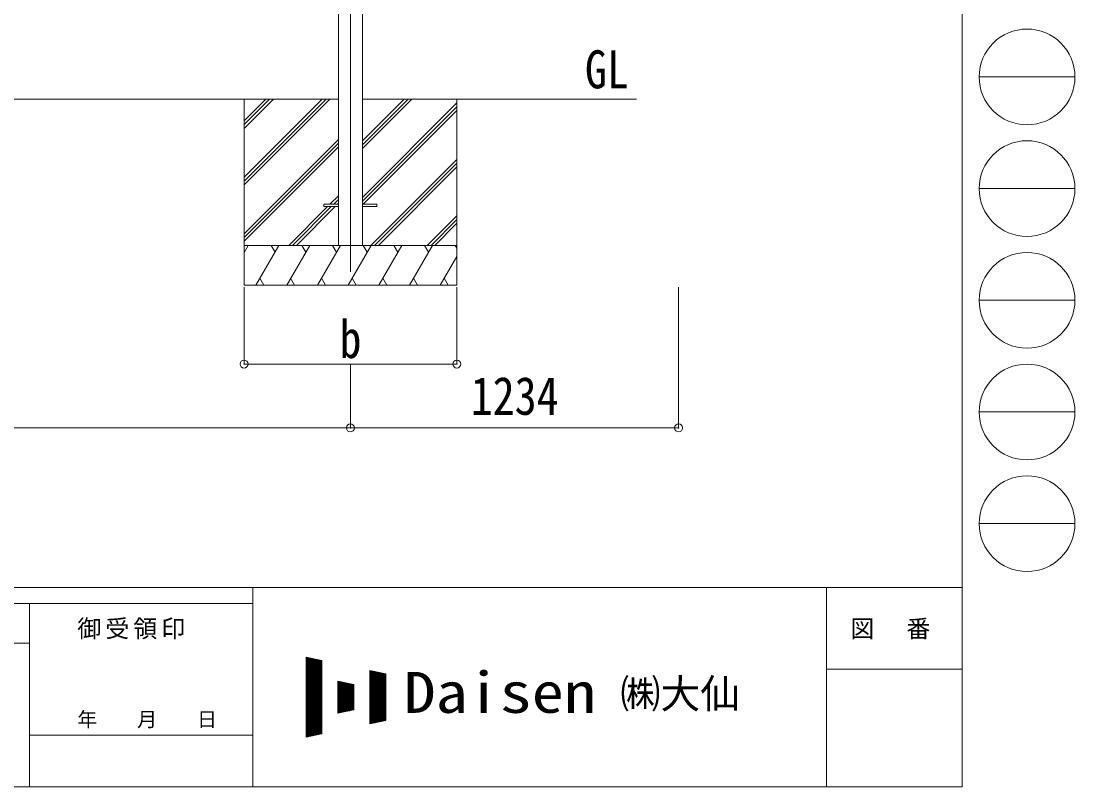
# Model space of a CAD drawing. Units: millimetres at full size; details may follow other scales. Extents: x -8385 to 33769, y -5853 to 5787.
# Drawn here: x 4516 to 8479, y -5853 to -2973 of the extents above; entities that cross this region are included whole.
import ezdxf
from ezdxf.enums import TextEntityAlignment as Align

# ---------------------------------------------------------------- set-up
doc = ezdxf.new("R2010")
doc.units = ezdxf.units.MM
doc.header["$LTSCALE"] = 30
doc.header["$PDMODE"] = 32
doc.header["$PDSIZE"] = 30
for name, color, linetype, lineweight in [('0-0_0', 7, 'Continuous', 9), ('0-1_本体', 4, 'Continuous', 9), ('0-2_部品', 7, 'Continuous', 9), ('0-8_PARTS2', 2, 'Continuous', 9), ('0-A_寸法', 6, 'Continuous', 9), ('F-0_240', 7, 'Continuous', 9)]:
    doc.layers.add(name, color=color, linetype=linetype, lineweight=lineweight)
doc.styles.add('ＭＳ ゴシック', font='')
doc.styles.get('ＭＳ ゴシック').set_extended_font_data('MS Gothic')

msp = doc.modelspace()

# ---------------------------------------------------------------- linework, layer by layer
at = {"layer": '0-0_0'}
for p, q in [((2499.92, -3266.04), (5709.52, -3266.04)), ((5354.72, -3266.04), (5354.72, -3966.04)), ((5354.72, -3560.21), (5648.9, -3266.04)), ((5354.72, -3574.35), (5663.04, -3266.04)), ((5354.72, -3588.5), (5677.18, -3266.04)), ((5354.72, -3376.37), (5465.05, -3266.04)), ((5354.72, -3362.22), (5450.91, -3266.04)), ((5354.72, -3348.08), (5436.77, -3266.04)), ((5799.92, -3266.04), (6830.72, -3266.04)), ((5799.92, -3451.67), (5985.55, -3266.04)), ((5799.92, -3437.52), (5971.41, -3266.04)), ((5799.92, -3423.38), (5957.27, -3266.04)), ((5799.92, -3635.51), (6154.72, -3280.72)), ((6154.72, -3266.04), (6154.72, -3966.04)), ((5799.92, -3649.65), (6154.72, -3294.86)), ((5802.18, -3661.54), (6154.72, -3309)), ((5354.72, -3772.34), (5709.52, -3417.55)), ((5354.72, -3786.49), (5709.52, -3431.69)), ((5354.72, -3800.63), (5709.52, -3445.83)), ((5831.53, -3816.04), (6154.72, -3492.85)), ((5845.67, -3816.04), (6154.72, -3506.99)), ((5859.81, -3816.04), (6154.72, -3521.13)), ((5677.66, -3661.54), (5709.52, -3629.68)), ((5691.8, -3661.54), (5709.52, -3643.82)), ((5523.16, -3816.04), (5668.66, -3670.54)), ((5537.3, -3816.04), (5682.8, -3670.54)), ((5551.45, -3816.04), (5696.95, -3670.54)), ((5705.95, -3661.54), (5709.52, -3657.96)), ((6043.66, -3816.04), (6154.72, -3704.98)), ((6057.8, -3816.04), (6154.72, -3719.12)), ((6071.95, -3816.04), (6154.72, -3733.26)), ((6154.72, -3816.04), (5354.72, -3816.04)), ((5354.72, -3843.54), (5370.6, -3816.04)), ((5399.47, -3966.04), (5486.07, -3816.04)), ((5471.07, -3842.02), (5456.07, -3816.03)), ((5514.94, -3966.03), (5601.54, -3816.04)), ((5586.54, -3842.02), (5571.54, -3816.04)), ((5630.41, -3966.04), (5717.01, -3816.04)), ((5702.01, -3842.02), (5687.01, -3816.04)), ((5745.88, -3966.04), (5832.48, -3816.04)), ((5817.48, -3842.02), (5802.48, -3816.03)), ((5861.35, -3966.04), (5947.95, -3816.04)), ((5932.95, -3842.02), (5917.95, -3816.04)), ((5976.82, -3966.04), (6063.42, -3816.04)), ((6033.42, -3816.04), (6048.42, -3842.02)), ((6148.89, -3816.04), (6154.72, -3826.14)), ((6092.29, -3966.04), (6154.72, -3857.9)), ((5414.46, -3940.06), (5429.46, -3966.04)), ((5529.94, -3940.06), (5544.93, -3966.03)), ((5645.41, -3940.05), (5660.41, -3966.04)), ((5760.88, -3940.06), (5775.88, -3966.04)), ((5876.35, -3940.06), (5891.34, -3966.04)), ((5991.82, -3940.06), (6006.81, -3966.04)), ((6107.29, -3940.06), (6122.28, -3966.04)), ((5354.72, -3966.04), (6154.72, -3966.04))]:
    msp.add_line(p, q, dxfattribs=at)
at = {"layer": '0-1_本体'}
for p, q in [((5709.52, -936.04), (5709.52, -3816.04)), ((5799.92, -936.04), (5799.92, -3816.04))]:
    msp.add_line(p, q, dxfattribs=at)
at = {"layer": '0-2_部品', "color": 4}
for p, q in [((5654.72, -3661.54), (5654.72, -3670.54)), ((5709.52, -3661.54), (5654.72, -3661.54)), ((5709.52, -3670.54), (5654.72, -3670.54)), ((5854.32, -3661.54), (5799.52, -3661.54))]:
    msp.add_line(p, q, dxfattribs=at)
msp.add_lwpolyline([(5854.32, -3661.54), (5854.32, -3670.54), (5799.52, -3670.54)], dxfattribs=at)
at = {"layer": '0-8_PARTS2'}
msp.add_line((5754.72, -966.04), (5754.72, -3916.04), dxfattribs=at)
at = {"layer": '0-A_寸法'}
for p, q in [((5354.72, -4262.42), (5354.72, -3973.45)), ((6154.72, -4262.42), (6154.72, -3973.45)), ((6988.72, -4502.4), (6988.72, -3973.45)), ((5354.72, -4262.42), (6154.72, -4262.42)), ((5754.72, -4502.4), (5754.72, -4262.42)), ((2454.72, -4502.4), (5754.72, -4502.4)), ((5754.72, -4502.4), (6988.72, -4502.4))]:
    msp.add_line(p, q, dxfattribs=at)
for p in [(5354.72, -4262.42), (6154.72, -4262.42), (5754.72, -4502.4), (6988.72, -4502.4)]:
    msp.add_point(p, dxfattribs=at)
at = {"layer": 'F-0_240', "color": 5}
for p, q in [((8054.55, 5787.34), (8054.55, -5852.66)), ((-8385.45, -5102.66), (8054.55, -5102.66)), ((5387.79, -5102.66), (5387.79, -5852.66)), ((7544.54, -5102.66), (7544.54, -5852.66)), ((-8385.45, -5162.66), (5387.79, -5162.66)), ((4547.79, -5162.66), (4547.79, -5852.66)), ((2747.79, -5312.66), (4547.79, -5312.66)), ((7544.54, -5410.16), (8054.55, -5410.16)), ((4547.79, -5657.66), (5387.79, -5657.66)), ((-8385.45, -5852.66), (8054.55, -5852.66))]:
    msp.add_line(p, q, dxfattribs=at)
at = {"layer": 'F-0_240', "color": 4}
for p, q in [((8118.66, -3182.66), (8478.66, -3182.66)), ((8118.66, -3602.66), (8478.66, -3602.66)), ((8118.66, -4022.66), (8478.66, -4022.66)), ((8118.66, -4442.66), (8478.66, -4442.66)), ((8118.66, -4862.66), (8478.66, -4862.66))]:
    msp.add_line(p, q, dxfattribs=at)
at = {"layer": 'F-0_240'}
for p, q in [((5587.75, -5365.26), (5647.75, -5377.76)), ((5587.75, -5365.26), (5587.75, -5665.26)), ((5587.75, -5368.08), (5601.3, -5368.08)), ((5587.75, -5371.08), (5615.7, -5371.08)), ((5587.75, -5374.08), (5630.1, -5374.08)), ((5587.75, -5377.08), (5644.5, -5377.08)), ((5587.75, -5380.08), (5647.75, -5380.08)), ((5587.75, -5383.08), (5647.75, -5383.08)), ((5587.75, -5386.08), (5647.75, -5386.08)), ((5589.53, -5664.89), (5589.53, -5365.63)), ((5592.53, -5664.26), (5592.53, -5366.25)), ((5595.53, -5663.64), (5595.53, -5366.88)), ((5598.53, -5663.01), (5598.53, -5367.5)), ((5601.53, -5662.39), (5601.53, -5368.13)), ((5604.53, -5661.76), (5604.53, -5368.75)), ((5607.53, -5661.14), (5607.53, -5369.38)), ((5610.53, -5660.51), (5610.53, -5370)), ((5613.53, -5659.89), (5613.53, -5370.63)), ((5616.53, -5659.26), (5616.53, -5371.25)), ((5619.53, -5658.64), (5619.53, -5371.88)), ((5622.53, -5658.01), (5622.53, -5372.5)), ((5625.53, -5657.39), (5625.53, -5373.13)), ((5628.53, -5656.76), (5628.53, -5373.75)), ((5631.53, -5656.14), (5631.53, -5374.38)), ((5634.53, -5655.51), (5634.53, -5375)), ((5637.53, -5654.89), (5637.53, -5375.63)), ((5640.53, -5654.26), (5640.53, -5376.25)), ((5643.53, -5653.64), (5643.53, -5376.88)), ((5646.53, -5653.01), (5646.53, -5377.5)), ((5647.75, -5377.76), (5647.75, -5652.76)), ((5587.75, -5389.08), (5647.75, -5389.08)), ((5587.75, -5392.08), (5647.75, -5392.08)), ((5587.75, -5395.08), (5647.75, -5395.08)), ((5587.75, -5398.08), (5647.75, -5398.08)), ((5587.75, -5401.08), (5647.75, -5401.08)), ((5587.75, -5404.08), (5647.75, -5404.08)), ((5587.75, -5407.08), (5647.75, -5407.08)), ((5587.75, -5410.08), (5647.75, -5410.08)), ((5587.75, -5413.08), (5647.75, -5413.08)), ((5587.75, -5416.08), (5647.75, -5416.08)), ((5587.75, -5419.08), (5647.75, -5419.08)), ((5587.75, -5422.08), (5647.75, -5422.08)), ((5587.75, -5425.08), (5647.75, -5425.08)), ((5587.75, -5428.08), (5647.75, -5428.08)), ((5827.75, -5415.26), (5887.75, -5427.76)), ((5827.75, -5415.26), (5827.75, -5615.26)), ((5827.75, -5416.08), (5831.7, -5416.08)), ((5827.75, -5419.08), (5846.1, -5419.08)), ((5827.75, -5422.08), (5860.5, -5422.08)), ((5827.75, -5425.08), (5874.9, -5425.08)), ((5827.75, -5428.08), (5887.75, -5428.08)), ((5829.53, -5614.89), (5829.53, -5415.63)), ((5832.53, -5614.26), (5832.53, -5416.25)), ((5835.53, -5613.64), (5835.53, -5416.88)), ((5838.53, -5613.01), (5838.53, -5417.5)), ((5841.53, -5612.39), (5841.53, -5418.13)), ((5844.53, -5611.76), (5844.53, -5418.75)), ((5847.53, -5611.14), (5847.53, -5419.38)), ((5850.53, -5610.51), (5850.53, -5420)), ((5853.53, -5609.89), (5853.53, -5420.63)), ((5856.53, -5609.26), (5856.53, -5421.25)), ((5859.53, -5608.64), (5859.53, -5421.88)), ((5862.53, -5608.01), (5862.53, -5422.5)), ((5865.53, -5607.39), (5865.53, -5423.13)), ((5868.53, -5606.76), (5868.53, -5423.75)), ((5871.53, -5606.14), (5871.53, -5424.38)), ((5874.53, -5605.51), (5874.53, -5425)), ((5877.53, -5604.89), (5877.53, -5425.63)), ((5880.53, -5604.26), (5880.53, -5426.25)), ((5883.53, -5603.64), (5883.53, -5426.88)), ((5886.53, -5603.01), (5886.53, -5427.5)), ((5887.75, -5427.76), (5887.75, -5602.76)), ((5587.75, -5431.08), (5647.75, -5431.08)), ((5587.75, -5434.08), (5647.75, -5434.08)), ((5587.75, -5437.08), (5647.75, -5437.08)), ((5587.75, -5440.08), (5647.75, -5440.08)), ((5587.75, -5443.08), (5647.75, -5443.08)), ((5587.75, -5446.08), (5647.75, -5446.08)), ((5587.75, -5449.08), (5647.75, -5449.08)), ((5587.75, -5452.08), (5647.75, -5452.08)), ((5587.75, -5455.08), (5647.75, -5455.08)), ((5587.75, -5458.08), (5647.75, -5458.08)), ((5587.75, -5461.08), (5647.75, -5461.08)), ((5587.75, -5464.08), (5647.75, -5464.08)), ((5587.75, -5467.08), (5647.75, -5467.08)), ((5707.75, -5455.26), (5767.75, -5467.76)), ((5707.75, -5455.26), (5707.75, -5575.26)), ((5707.75, -5458.08), (5721.3, -5458.08)), ((5707.75, -5461.08), (5735.7, -5461.08)), ((5707.75, -5464.08), (5750.1, -5464.08)), ((5707.75, -5467.08), (5764.5, -5467.08)), ((5709.53, -5574.89), (5709.53, -5455.63)), ((5712.53, -5574.26), (5712.53, -5456.25)), ((5715.53, -5573.64), (5715.53, -5456.88)), ((5718.53, -5573.01), (5718.53, -5457.5)), ((5721.53, -5572.39), (5721.53, -5458.13)), ((5724.53, -5571.76), (5724.53, -5458.75)), ((5727.53, -5571.14), (5727.53, -5459.38)), ((5730.53, -5570.51), (5730.53, -5460)), ((5733.53, -5569.89), (5733.53, -5460.63)), ((5736.53, -5569.26), (5736.53, -5461.25)), ((5739.53, -5568.64), (5739.53, -5461.88)), ((5742.53, -5568.01), (5742.53, -5462.5)), ((5745.53, -5567.39), (5745.53, -5463.13)), ((5748.53, -5566.76), (5748.53, -5463.75)), ((5751.53, -5566.14), (5751.53, -5464.38)), ((5754.53, -5565.51), (5754.53, -5465)), ((5757.53, -5564.89), (5757.53, -5465.63)), ((5760.53, -5564.26), (5760.53, -5466.25)), ((5763.53, -5563.64), (5763.53, -5466.88)), ((5766.53, -5563.01), (5766.53, -5467.5)), ((5767.75, -5467.76), (5767.75, -5562.76)), ((5827.75, -5431.08), (5887.75, -5431.08)), ((5827.75, -5434.08), (5887.75, -5434.08)), ((5827.75, -5437.08), (5887.75, -5437.08)), ((5827.75, -5440.08), (5887.75, -5440.08)), ((5827.75, -5443.08), (5887.75, -5443.08)), ((5827.75, -5446.08), (5887.75, -5446.08)), ((5827.75, -5449.08), (5887.75, -5449.08)), ((5827.75, -5452.08), (5887.75, -5452.08)), ((5827.75, -5455.08), (5887.75, -5455.08)), ((5827.75, -5458.08), (5887.75, -5458.08)), ((5827.75, -5461.08), (5887.75, -5461.08)), ((5827.75, -5464.08), (5887.75, -5464.08)), ((5827.75, -5467.08), (5887.75, -5467.08)), ((5587.75, -5470.08), (5647.75, -5470.08)), ((5587.75, -5473.08), (5647.75, -5473.08)), ((5587.75, -5476.08), (5647.75, -5476.08)), ((5587.75, -5479.08), (5647.75, -5479.08)), ((5587.75, -5482.08), (5647.75, -5482.08)), ((5587.75, -5485.08), (5647.75, -5485.08)), ((5587.75, -5488.08), (5647.75, -5488.08)), ((5587.75, -5491.08), (5647.75, -5491.08)), ((5587.75, -5494.08), (5647.75, -5494.08)), ((5587.75, -5497.08), (5647.75, -5497.08)), ((5587.75, -5500.08), (5647.75, -5500.08)), ((5587.75, -5503.08), (5647.75, -5503.08)), ((5587.75, -5506.08), (5647.75, -5506.08)), ((5707.75, -5470.08), (5767.75, -5470.08)), ((5707.75, -5473.08), (5767.75, -5473.08)), ((5707.75, -5476.08), (5767.75, -5476.08)), ((5707.75, -5479.08), (5767.75, -5479.08)), ((5707.75, -5482.08), (5767.75, -5482.08)), ((5707.75, -5485.08), (5767.75, -5485.08)), ((5707.75, -5488.08), (5767.75, -5488.08)), ((5707.75, -5491.08), (5767.75, -5491.08)), ((5707.75, -5494.08), (5767.75, -5494.08)), ((5707.75, -5497.08), (5767.75, -5497.08)), ((5707.75, -5500.08), (5767.75, -5500.08)), ((5707.75, -5503.08), (5767.75, -5503.08)), ((5707.75, -5506.08), (5767.75, -5506.08)), ((5827.75, -5470.08), (5887.75, -5470.08)), ((5827.75, -5473.08), (5887.75, -5473.08)), ((5827.75, -5476.08), (5887.75, -5476.08)), ((5827.75, -5479.08), (5887.75, -5479.08)), ((5827.75, -5482.08), (5887.75, -5482.08)), ((5827.75, -5485.08), (5887.75, -5485.08)), ((5827.75, -5488.08), (5887.75, -5488.08)), ((5827.75, -5491.08), (5887.75, -5491.08)), ((5827.75, -5494.08), (5887.75, -5494.08)), ((5827.75, -5497.08), (5887.75, -5497.08)), ((5827.75, -5500.08), (5887.75, -5500.08)), ((5827.75, -5503.08), (5887.75, -5503.08)), ((5827.75, -5506.08), (5887.75, -5506.08)), ((5587.75, -5509.08), (5647.75, -5509.08)), ((5587.75, -5512.08), (5647.75, -5512.08)), ((5587.75, -5515.08), (5647.75, -5515.08)), ((5587.75, -5518.08), (5647.75, -5518.08)), ((5587.75, -5521.08), (5647.75, -5521.08)), ((5587.75, -5524.08), (5647.75, -5524.08)), ((5587.75, -5527.08), (5647.75, -5527.08)), ((5587.75, -5530.08), (5647.75, -5530.08)), ((5587.75, -5533.08), (5647.75, -5533.08)), ((5587.75, -5536.08), (5647.75, -5536.08)), ((5587.75, -5539.08), (5647.75, -5539.08)), ((5587.75, -5542.08), (5647.75, -5542.08)), ((5587.75, -5545.08), (5647.75, -5545.08)), ((5707.75, -5509.08), (5767.75, -5509.08)), ((5707.75, -5512.08), (5767.75, -5512.08)), ((5707.75, -5515.08), (5767.75, -5515.08)), ((5707.75, -5518.08), (5767.75, -5518.08)), ((5707.75, -5521.08), (5767.75, -5521.08)), ((5707.75, -5524.08), (5767.75, -5524.08)), ((5707.75, -5527.08), (5767.75, -5527.08)), ((5707.75, -5530.08), (5767.75, -5530.08)), ((5707.75, -5533.08), (5767.75, -5533.08)), ((5707.75, -5536.08), (5767.75, -5536.08)), ((5707.75, -5539.08), (5767.75, -5539.08)), ((5707.75, -5542.08), (5767.75, -5542.08)), ((5707.75, -5545.08), (5767.75, -5545.08)), ((5827.75, -5509.08), (5887.75, -5509.08)), ((5827.75, -5512.08), (5887.75, -5512.08)), ((5827.75, -5515.08), (5887.75, -5515.08)), ((5827.75, -5518.08), (5887.75, -5518.08)), ((5827.75, -5521.08), (5887.75, -5521.08)), ((5827.75, -5524.08), (5887.75, -5524.08)), ((5827.75, -5527.08), (5887.75, -5527.08)), ((5827.75, -5530.08), (5887.75, -5530.08)), ((5827.75, -5533.08), (5887.75, -5533.08)), ((5827.75, -5536.08), (5887.75, -5536.08)), ((5827.75, -5539.08), (5887.75, -5539.08)), ((5827.75, -5542.08), (5887.75, -5542.08)), ((5827.75, -5545.08), (5887.75, -5545.08)), ((5587.75, -5548.08), (5647.75, -5548.08)), ((5587.75, -5551.08), (5647.75, -5551.08)), ((5587.75, -5554.08), (5647.75, -5554.08)), ((5587.75, -5557.08), (5647.75, -5557.08)), ((5587.75, -5560.08), (5647.75, -5560.08)), ((5587.75, -5563.08), (5647.75, -5563.08)), ((5587.75, -5566.08), (5647.75, -5566.08)), ((5587.75, -5569.08), (5647.75, -5569.08)), ((5587.75, -5572.08), (5647.75, -5572.08)), ((5587.75, -5575.08), (5647.75, -5575.08)), ((5587.75, -5578.08), (5647.75, -5578.08)), ((5587.75, -5581.08), (5647.75, -5581.08)), ((5587.75, -5584.08), (5647.75, -5584.08)), ((5707.75, -5548.08), (5767.75, -5548.08)), ((5707.75, -5551.08), (5767.75, -5551.08)), ((5707.75, -5554.08), (5767.75, -5554.08)), ((5707.75, -5557.08), (5767.75, -5557.08)), ((5707.75, -5560.08), (5767.75, -5560.08)), ((5707.75, -5575.26), (5767.75, -5562.76)), ((5707.75, -5563.08), (5766.2, -5563.08)), ((5707.75, -5566.08), (5751.8, -5566.08)), ((5707.75, -5569.08), (5737.4, -5569.08)), ((5707.75, -5572.08), (5723, -5572.08)), ((5707.75, -5575.08), (5708.6, -5575.08)), ((5827.75, -5548.08), (5887.75, -5548.08)), ((5827.75, -5551.08), (5887.75, -5551.08)), ((5827.75, -5554.08), (5887.75, -5554.08)), ((5827.75, -5557.08), (5887.75, -5557.08)), ((5827.75, -5560.08), (5887.75, -5560.08)), ((5827.75, -5563.08), (5887.75, -5563.08)), ((5827.75, -5566.08), (5887.75, -5566.08)), ((5827.75, -5569.08), (5887.75, -5569.08)), ((5827.75, -5572.08), (5887.75, -5572.08)), ((5827.75, -5575.08), (5887.75, -5575.08)), ((5827.75, -5578.08), (5887.75, -5578.08)), ((5827.75, -5581.08), (5887.75, -5581.08)), ((5827.75, -5584.08), (5887.75, -5584.08)), ((5587.75, -5587.08), (5647.75, -5587.08)), ((5587.75, -5590.08), (5647.75, -5590.08)), ((5587.75, -5593.08), (5647.75, -5593.08)), ((5587.75, -5596.08), (5647.75, -5596.08)), ((5587.75, -5599.08), (5647.75, -5599.08)), ((5587.75, -5602.08), (5647.75, -5602.08)), ((5587.75, -5605.08), (5647.75, -5605.08)), ((5587.75, -5608.08), (5647.75, -5608.08)), ((5587.75, -5611.08), (5647.75, -5611.08)), ((5587.75, -5614.08), (5647.75, -5614.08)), ((5587.75, -5617.08), (5647.75, -5617.08)), ((5587.75, -5620.08), (5647.75, -5620.08)), ((5587.75, -5623.08), (5647.75, -5623.08)), ((5587.75, -5626.08), (5647.75, -5626.08)), ((5827.75, -5587.08), (5887.75, -5587.08)), ((5827.75, -5590.08), (5887.75, -5590.08)), ((5827.75, -5593.08), (5887.75, -5593.08)), ((5827.75, -5596.08), (5887.75, -5596.08)), ((5827.75, -5599.08), (5887.75, -5599.08)), ((5827.75, -5602.08), (5887.75, -5602.08)), ((5887.75, -5602.76), (5827.75, -5615.26)), ((5827.75, -5605.08), (5876.6, -5605.08)), ((5827.75, -5608.08), (5862.2, -5608.08)), ((5827.75, -5611.08), (5847.8, -5611.08)), ((5827.75, -5614.08), (5833.4, -5614.08)), ((5587.75, -5629.08), (5647.75, -5629.08)), ((5587.75, -5632.08), (5647.75, -5632.08)), ((5587.75, -5635.08), (5647.75, -5635.08)), ((5587.75, -5638.08), (5647.75, -5638.08)), ((5587.75, -5641.08), (5647.75, -5641.08)), ((5587.75, -5644.08), (5647.75, -5644.08)), ((5587.75, -5647.08), (5647.75, -5647.08)), ((5587.75, -5650.08), (5647.75, -5650.08)), ((5647.75, -5652.76), (5587.75, -5665.26)), ((5587.75, -5653.08), (5646.2, -5653.08)), ((5587.75, -5656.08), (5631.8, -5656.08)), ((5587.75, -5659.08), (5617.4, -5659.08)), ((5587.75, -5662.08), (5603, -5662.08)), ((5587.75, -5665.08), (5588.6, -5665.08))]:
    msp.add_line(p, q, dxfattribs=at)
at = {"layer": 'F-0_240', "color": 4}
for centre in [(8298.66, -3182.66), (8298.66, -3602.66), (8298.66, -4022.66), (8298.66, -4442.66), (8298.66, -4862.66)]:
    msp.add_circle(centre, 180, dxfattribs=at)

# ---------------------------------------------------------------- texts
at = {"layer": '0-0_0', "style": 'ＭＳ ゴシック', "width": 0.85}
msp.add_text('GL', height=143, dxfattribs=at).set_placement((6636.22, -3268.47), align=Align.BOTTOM_LEFT)
at = {"layer": '0-A_寸法', "color": 7, "style": 'ＭＳ ゴシック', "width": 0.85}
for s, p in [('b', (5713.47, -4282.42)), ('1234', (6206.72, -4496.4))]:
    msp.add_text(s, height=143, dxfattribs=at).set_placement(p, align=Align.BOTTOM_LEFT)
at = {"layer": 'F-0_240', "style": 'ＭＳ ゴシック', "width": 1.15}
msp.add_text('Daisen', height=154, dxfattribs=at).set_placement((5954.61, -5620.26), align=Align.BOTTOM_LEFT)
at = {"layer": 'F-0_240', "style": 'ＭＳ ゴシック'}
for s, height, p in [('㈱大仙\u3000', 110, (6770.01, -5590.26)), ('年\u3000\u3000月\u3000\u3000日', 54.99, (4727.79, -5642.66))]:
    msp.add_text(s, height=height, dxfattribs=at).set_placement(p, align=Align.BOTTOM_LEFT)
at = {"layer": 'F-0_240', "char_height": 65.98, "attachment_point": 7, "style": 'ＭＳ ゴシック'}
for s, insert in [('\\T1.17;御受領印', (4727.79, -5297.66)), ('\\T1.17;図\u3000番', (7634.54, -5297.66))]:
    msp.add_mtext(s, dxfattribs=dict(at, insert=insert))

doc.saveas('drawing.dxf')
